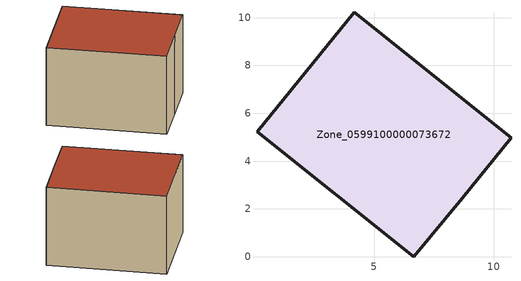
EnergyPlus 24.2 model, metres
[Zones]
Zone_0599100000073672
 floor ground (C_G): 0.1,5.23 4.17,10.22 10.72,4.98 8.69,2.44 6.66,0 z0.38
 wall outside (C_F): 8.69,2.44 10.72,4.98 4.17,10.22 0.1,5.23 6.66,0 8.69,2.44 z0.38:6.37
 roof outside (C_R): 4.17,10.22 0.1,5.23 6.66,0 8.69,2.44 10.72,4.98 z6.37
[BUILDING]
Pand.0599100000073672: North Axis=0; Terrain=City; Loads Convergence Tolerance Value=0.04; Temperature Convergence Tolerance Value=0.4; Solar Distribution=FullExterior; Maximum Number of Warmup Days=25; Minimum Number of Warmup Days=1
[Site:Location]
Rotterdam.The.Hague.AP_ZH_NLD Design_Conditions: Latitude=51.96; Longitude=4.45; Time Zone=1; Elevation=-4.5
[SITE:GROUNDTEMPERATURE:BUILDINGSURFACE]
18, 18, 18, 18, 18, 18, 18, 18, 18, 18, 18, 18
[MATERIAL] Thermal Absorptance=0.9; Solar Absorptance=0.7; Visible Absorptance=0.7
Name | Roughness | Thickness | Conductivity | Density | Specific Heat
G.TC.1946-1964 | MediumSmooth | 0.15 | 1 | 540 | 1210
F.TC.1946-1964 | Rough | 0.3 | 0.857143 | 1920 | 840
R.TC.1946-1964 | MediumRough | 0.2 | 0.235294 | 1500 | 1000
[CONSTRUCTION]
C_G: G.TC.1946-1964
C_F: F.TC.1946-1964
C_R: R.TC.1946-1964
[ZONE]
Zone_0599100000073672: Type=1; Multiplier=1; Ceiling Height=Autocalculate; Volume=Autocalculate; Floor Area=autocalculate; Part of Total Floor Area=Yes
[ZONEINFILTRATION:DESIGNFLOWRATE]
Infil_Zone_0599100000073672: Zone or ZoneList or Space or SpaceList=Zone_0599100000073672; Schedule=AlwaysOn; Design Flow Rate Calculation Method=Flow/Area; Flow Rate per Floor Area=0.003; Constant Term Coefficient=1; Temperature Term Coefficient=0; Velocity Term Coefficient=0; Velocity Squared Term Coefficient=0
[HVACTEMPLATE:ZONE:IDEALLOADSAIRSYSTEM]
Zone_0599100000073672: Maximum Heating Supply Air Temperature=50; Minimum Cooling Supply Air Temperature=13; Maximum Heating Supply Air Humidity Ratio=0.0156; Minimum Cooling Supply Air Humidity Ratio=0.0077; Heating Limit=NoLimit; Cooling Limit=NoLimit; Dehumidification Control Type=ConstantSensibleHeatRatio; Cooling Sensible Heat Ratio=0.7; Dehumidification Setpoint=60; Humidification Control Type=None; Humidification Setpoint=30; Outdoor Air Method=None; Outdoor Air Flow Rate per Person=0.00944; Outdoor Air Flow Rate per Zone Floor Area=0; Outdoor Air Flow Rate per Zone=0; Demand Controlled Ventilation Type=None; Outdoor Air Economizer Type=NoEconomizer; Heat Recovery Type=None; Sensible Heat Recovery Effectiveness=0.7; Latent Heat Recovery Effectiveness=0.65
[ZONECONTROL:THERMOSTAT]
ThermostatControl_Zone_0599100000073672: Zone or ZoneList=Zone_0599100000073672; Control Type Schedule=DualSetpointControlType; Control 1=Thermostat_Zone_0599100000073672; Temperature Difference Between Cutout And Setpoint=0
[THERMOSTATSETPOINT:DUALSETPOINT]
Thermostat_Zone_0599100000073672: Heating Setpoint Temperature Schedule=HeatingSetpoint_Zone_0599100000073672; Cooling Setpoint Temperature Schedule=CoolingSetpoint_Zone_0599100000073672
[SCHEDULE:COMPACT]
HeatingSetpoint_Zone_0599100000073672: Through: 12/31, For: AllDays, Until: 24:00, 21
CoolingSetpoint_Zone_0599100000073672: Through: 12/31, For: AllDays, Until: 24:00, 24
DualSetpointControlType: Through: 12/31, For: AllDays, Until: 24:00, 4
AlwaysOn: Through: 12/31, For: AllDays, Until: 24:00, 1
